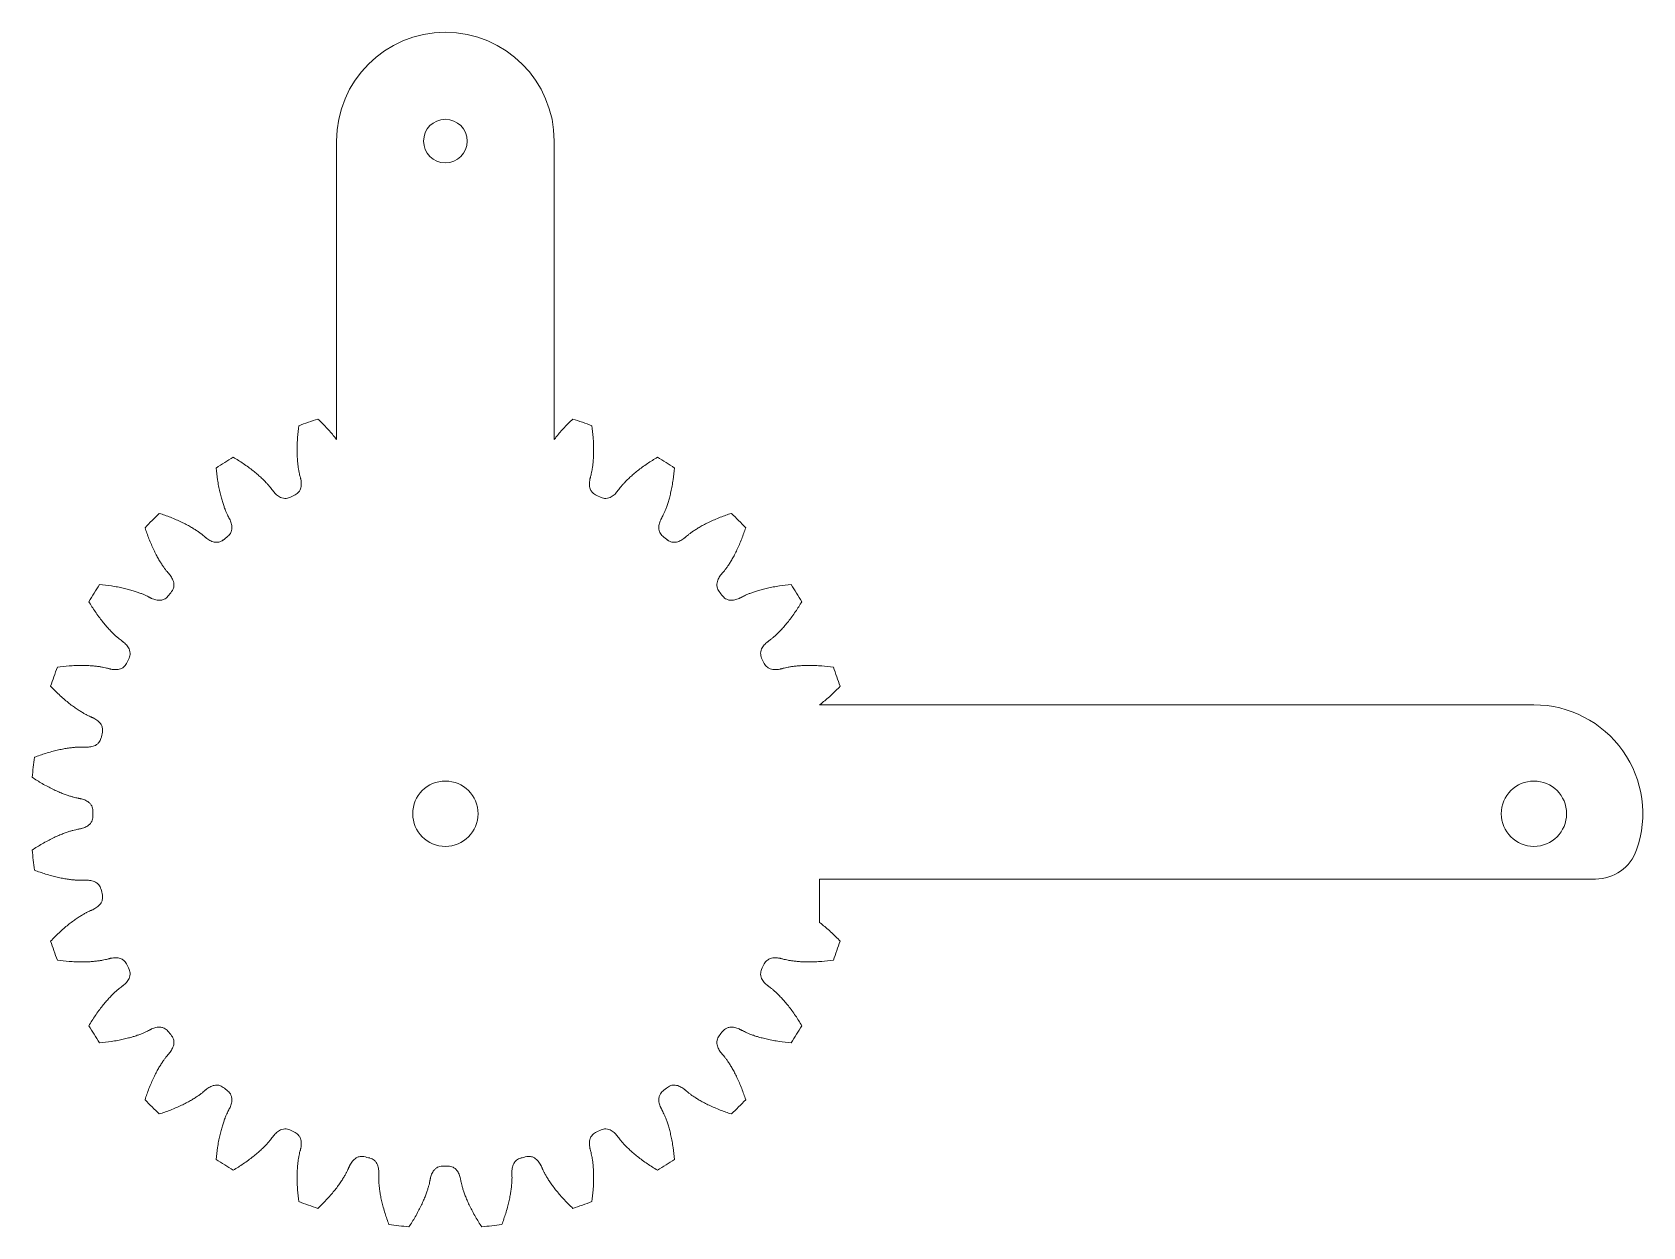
# Model space of a CAD drawing. Header units: millimetres. Extents: x -19 to 55, y -19 to 35.9.
import ezdxf

# ---------------------------------------------------------------- set-up
doc = ezdxf.new("R2010")
doc.units = ezdxf.units.MM

msp = doc.modelspace()

# ---------------------------------------------------------------- linework, layer by layer
at = {"color": 7, "linetype": 'Continuous', "lineweight": 15}
for p, q in [((-5, 30.899), (-5, 17.19)), ((5, 17.19), (5, 30.899)), ((50, 5), (17.19, 5)), ((52.828, -3), (17.19, -3)), ((17.19, -3), (17.19, -5))]:
    msp.add_line(p, q, dxfattribs=at)
for centre, radius in [((0, 30.899), 1), ((0, 0), 1.5), ((50, 0), 1.5)]:
    msp.add_circle(centre, radius, dxfattribs=at)
for centre, radius, start, end in [((0, 30.899), 5, 0, 180), ((0, 0), 19.05, 107.88958, 110.68185), ((0, 0), 19.05, 69.31815, 72.11042), ((0, 0), 19.05, 120.74672, 123.53899), ((0, 0), 19.05, 56.46101, 59.25328), ((0, 0), 16.192, 115.22165, 116.20692), ((0, 0), 16.192, 63.79308, 64.77835), ((0, 0), 19.05, 133.60386, 136.39614), ((0, 0), 19.05, 43.60386, 46.39614), ((0, 0), 16.192, 128.07879, 129.06406), ((0, 0), 16.192, 50.93594, 51.92121), ((0, 0), 19.05, 146.46101, 149.25328), ((0, 0), 19.05, 30.74672, 33.53899), ((0, 0), 16.192, 140.93594, 141.92121), ((0, 0), 16.192, 38.07879, 39.06406), ((0, 0), 19.05, 159.31815, 162.11042), ((0, 0), 16.192, 153.79308, 154.77835), ((0, 0), 16.192, 25.22165, 26.20692), ((0, 0), 19.05, 17.88958, 20.68185), ((50, 0), 5, 340.52878, 90), ((0, 0), 16.192, 166.65022, 167.63549), ((0, 0), 19.05, 172.17529, 174.96757), ((0, 0), 16.192, 179.50737, 180.49263), ((0, 0), 19.05, 185.03243, 187.82471), ((52.828, -1), 2, 270, 340.52878), ((0, 0), 16.192, 192.36451, 193.34978), ((0, 0), 19.05, 197.88958, 200.68185), ((0, 0), 19.05, 339.31815, 342.11042), ((0, 0), 16.192, 205.22165, 206.20692), ((0, 0), 16.192, 333.79308, 334.77835), ((0, 0), 19.05, 210.74672, 213.53899), ((0, 0), 16.192, 218.07879, 219.06406), ((0, 0), 16.192, 320.93594, 321.92121), ((0, 0), 19.05, 326.46101, 329.25328), ((0, 0), 16.192, 230.93594, 231.92121), ((0, 0), 16.192, 308.07879, 309.06406), ((0, 0), 19.05, 223.60386, 226.39614), ((0, 0), 19.05, 313.60386, 316.39614), ((0, 0), 16.192, 243.79308, 244.77835), ((0, 0), 16.192, 295.22165, 296.20692), ((0, 0), 19.05, 236.46101, 239.25328), ((0, 0), 16.192, 256.65022, 257.63549), ((0, 0), 16.192, 269.50737, 270.49263), ((0, 0), 16.192, 282.36451, 283.34978), ((0, 0), 19.05, 300.74672, 303.53899), ((0, 0), 19.05, 249.31815, 252.11042), ((0, 0), 19.05, 287.88958, 290.68185), ((0, 0), 19.05, 262.17529, 264.96757), ((0, 0), 19.05, 275.03243, 277.82471)]:
    msp.add_arc(centre, radius, start, end, dxfattribs=at)
for points, knots in [([(-6.9, 14.649), (-6.833, 14.682), (-6.734, 14.762), (-6.655, 14.908), (-6.624, 15.03), (-6.615, 15.143), (-6.621, 15.251), (-6.634, 15.334), (-6.647, 15.394), (-6.656, 15.431), (-6.667, 15.471), (-6.685, 15.534), (-6.707, 15.625), (-6.732, 15.751), (-6.757, 15.9), (-6.779, 16.073), (-6.796, 16.27), (-6.808, 16.491), (-6.812, 16.735), (-6.806, 17.002), (-6.784, 17.368), (-6.753, 17.644), (-6.728, 17.822)], [0, 0, 0, 0, 0.0659736, 0.1082952, 0.1438476, 0.1759621, 0.2071391, 0.2389417, 0.2498613, 0.2609839, 0.2723312, 0.2870924, 0.3177918, 0.3553133, 0.3996568, 0.4508224, 0.5088101, 0.5736199, 0.6452518, 0.7237057, 0.8089817, 0.9676546, 0.9676546, 0.9676546, 0.9676546]), ([(-5.852, 18.129), (-5.721, 18.005), (-5.525, 17.809), (-5.28, 17.536), (-5.124, 17.35), (-5.034, 17.235), (-5, 17.19)], [0.0323454, 0.0323454, 0.0323454, 0.0323454, 0.1910183, 0.2762943, 0.3547482, 0.4046597, 0.4046597, 0.4046597, 0.4046597]), ([(5, 17.19), (5.034, 17.235), (5.124, 17.35), (5.28, 17.536), (5.525, 17.809), (5.721, 18.005), (5.852, 18.129)], [0.5953402, 0.5953402, 0.5953402, 0.5953402, 0.6452518, 0.7237057, 0.8089817, 0.9676546, 0.9676546, 0.9676546, 0.9676546]), ([(6.728, 17.822), (6.753, 17.644), (6.784, 17.368), (6.806, 17.002), (6.812, 16.735), (6.808, 16.491), (6.796, 16.27), (6.779, 16.073), (6.757, 15.9), (6.732, 15.751), (6.707, 15.625), (6.685, 15.534), (6.667, 15.471), (6.656, 15.431), (6.647, 15.394), (6.634, 15.334), (6.621, 15.251), (6.615, 15.143), (6.624, 15.03), (6.655, 14.908), (6.734, 14.762), (6.833, 14.682), (6.9, 14.649)], [0.0323454, 0.0323454, 0.0323454, 0.0323454, 0.1910183, 0.2762943, 0.3547482, 0.4263801, 0.4911899, 0.5491776, 0.6003432, 0.6446867, 0.6822082, 0.7129076, 0.7276688, 0.7390161, 0.7501387, 0.7610583, 0.7928609, 0.8240379, 0.8561524, 0.8917048, 0.9340264, 1, 1, 1, 1]), ([(-9.739, 16.372), (-9.584, 16.281), (-9.349, 16.133), (-9.05, 15.922), (-8.837, 15.76), (-8.648, 15.604), (-8.483, 15.458), (-8.34, 15.321), (-8.218, 15.196), (-8.117, 15.084), (-8.035, 14.986), (-7.977, 14.911), (-7.939, 14.859), (-7.914, 14.825), (-7.891, 14.795), (-7.852, 14.747), (-7.795, 14.685), (-7.714, 14.613), (-7.621, 14.55), (-7.506, 14.498), (-7.343, 14.469), (-7.218, 14.496), (-7.151, 14.528)], [0.0323454, 0.0323454, 0.0323454, 0.0323454, 0.1910183, 0.2762943, 0.3547482, 0.4263801, 0.4911899, 0.5491776, 0.6003432, 0.6446867, 0.6822082, 0.7129076, 0.7276688, 0.7390161, 0.7501387, 0.7610583, 0.7928609, 0.8240379, 0.8561524, 0.8917048, 0.9340264, 1, 1, 1, 1]), ([(7.151, 14.528), (7.218, 14.496), (7.343, 14.469), (7.506, 14.498), (7.621, 14.55), (7.714, 14.613), (7.795, 14.685), (7.852, 14.747), (7.891, 14.795), (7.914, 14.825), (7.939, 14.859), (7.977, 14.911), (8.035, 14.986), (8.117, 15.084), (8.218, 15.196), (8.34, 15.321), (8.483, 15.458), (8.648, 15.604), (8.837, 15.76), (9.05, 15.922), (9.349, 16.133), (9.584, 16.281), (9.739, 16.372)], [0, 0, 0, 0, 0.0659736, 0.1082952, 0.1438476, 0.1759621, 0.2071391, 0.2389417, 0.2498613, 0.2609839, 0.2723312, 0.2870924, 0.3177918, 0.3553133, 0.3996568, 0.4508224, 0.5088101, 0.5736199, 0.6452518, 0.7237057, 0.8089817, 0.9676546, 0.9676546, 0.9676546, 0.9676546]), ([(-9.987, 12.746), (-9.928, 12.793), (-9.85, 12.894), (-9.806, 13.054), (-9.802, 13.179), (-9.819, 13.291), (-9.849, 13.395), (-9.88, 13.473), (-9.906, 13.529), (-9.923, 13.563), (-9.943, 13.6), (-9.974, 13.657), (-10.015, 13.741), (-10.068, 13.858), (-10.125, 13.998), (-10.185, 14.161), (-10.246, 14.35), (-10.307, 14.562), (-10.365, 14.799), (-10.418, 15.062), (-10.479, 15.423), (-10.51, 15.699), (-10.525, 15.878)], [0, 0, 0, 0, 0.0659736, 0.1082952, 0.1438476, 0.1759621, 0.2071391, 0.2389417, 0.2498613, 0.2609839, 0.2723312, 0.2870924, 0.3177918, 0.3553133, 0.3996568, 0.4508224, 0.5088101, 0.5736199, 0.6452518, 0.7237057, 0.8089817, 0.9676546, 0.9676546, 0.9676546, 0.9676546]), ([(10.525, 15.878), (10.51, 15.699), (10.479, 15.423), (10.418, 15.062), (10.365, 14.799), (10.307, 14.562), (10.246, 14.35), (10.185, 14.161), (10.125, 13.998), (10.068, 13.858), (10.015, 13.741), (9.974, 13.657), (9.943, 13.6), (9.923, 13.563), (9.906, 13.529), (9.88, 13.473), (9.849, 13.395), (9.819, 13.291), (9.802, 13.179), (9.806, 13.054), (9.85, 12.894), (9.928, 12.793), (9.987, 12.746)], [0.0323454, 0.0323454, 0.0323454, 0.0323454, 0.1910183, 0.2762943, 0.3547482, 0.4263801, 0.4911899, 0.5491776, 0.6003432, 0.6446867, 0.6822082, 0.7129076, 0.7276688, 0.7390161, 0.7501387, 0.7610583, 0.7928609, 0.8240379, 0.8561524, 0.8917048, 0.9340264, 1, 1, 1, 1]), ([(-13.138, 13.795), (-12.966, 13.74), (-12.705, 13.648), (-12.366, 13.509), (-12.122, 13.398), (-11.904, 13.289), (-11.71, 13.183), (-11.54, 13.081), (-11.394, 12.986), (-11.27, 12.899), (-11.168, 12.822), (-11.095, 12.762), (-11.046, 12.72), (-11.014, 12.692), (-10.985, 12.668), (-10.937, 12.63), (-10.868, 12.583), (-10.773, 12.53), (-10.668, 12.489), (-10.544, 12.465), (-10.379, 12.472), (-10.263, 12.526), (-10.204, 12.573)], [0.0323454, 0.0323454, 0.0323454, 0.0323454, 0.1910183, 0.2762943, 0.3547482, 0.4263801, 0.4911899, 0.5491776, 0.6003432, 0.6446867, 0.6822082, 0.7129076, 0.7276688, 0.7390161, 0.7501387, 0.7610583, 0.7928609, 0.8240379, 0.8561524, 0.8917048, 0.9340264, 1, 1, 1, 1]), ([(10.204, 12.573), (10.263, 12.526), (10.379, 12.472), (10.544, 12.465), (10.668, 12.489), (10.773, 12.53), (10.868, 12.583), (10.937, 12.63), (10.985, 12.668), (11.014, 12.692), (11.046, 12.72), (11.095, 12.762), (11.168, 12.822), (11.27, 12.899), (11.394, 12.986), (11.54, 13.081), (11.71, 13.183), (11.904, 13.289), (12.122, 13.398), (12.366, 13.509), (12.705, 13.648), (12.966, 13.74), (13.138, 13.795)], [0, 0, 0, 0, 0.0659736, 0.1082952, 0.1438476, 0.1759621, 0.2071391, 0.2389417, 0.2498613, 0.2609839, 0.2723312, 0.2870924, 0.3177918, 0.3553133, 0.3996568, 0.4508224, 0.5088101, 0.5736199, 0.6452518, 0.7237057, 0.8089817, 0.9676546, 0.9676546, 0.9676546, 0.9676546]), ([(-12.573, 10.204), (-12.526, 10.263), (-12.472, 10.379), (-12.465, 10.544), (-12.489, 10.668), (-12.53, 10.773), (-12.583, 10.868), (-12.63, 10.937), (-12.668, 10.985), (-12.692, 11.014), (-12.72, 11.046), (-12.762, 11.095), (-12.822, 11.168), (-12.899, 11.27), (-12.986, 11.394), (-13.081, 11.54), (-13.183, 11.71), (-13.289, 11.904), (-13.398, 12.122), (-13.509, 12.366), (-13.648, 12.705), (-13.74, 12.966), (-13.795, 13.138)], [0, 0, 0, 0, 0.0659736, 0.1082952, 0.1438476, 0.1759621, 0.2071391, 0.2389417, 0.2498613, 0.2609839, 0.2723312, 0.2870924, 0.3177918, 0.3553133, 0.3996568, 0.4508224, 0.5088101, 0.5736199, 0.6452518, 0.7237057, 0.8089817, 0.9676546, 0.9676546, 0.9676546, 0.9676546]), ([(13.795, 13.138), (13.74, 12.966), (13.648, 12.705), (13.509, 12.366), (13.398, 12.122), (13.289, 11.904), (13.183, 11.71), (13.081, 11.54), (12.986, 11.394), (12.899, 11.27), (12.822, 11.168), (12.762, 11.095), (12.72, 11.046), (12.692, 11.014), (12.668, 10.985), (12.63, 10.937), (12.583, 10.868), (12.53, 10.773), (12.489, 10.668), (12.465, 10.544), (12.472, 10.379), (12.526, 10.263), (12.573, 10.204)], [0.0323454, 0.0323454, 0.0323454, 0.0323454, 0.1910183, 0.2762943, 0.3547482, 0.4263801, 0.4911899, 0.5491776, 0.6003432, 0.6446867, 0.6822082, 0.7129076, 0.7276688, 0.7390161, 0.7501387, 0.7610583, 0.7928609, 0.8240379, 0.8561524, 0.8917048, 0.9340264, 1, 1, 1, 1]), ([(-15.878, 10.525), (-15.699, 10.51), (-15.423, 10.479), (-15.062, 10.418), (-14.799, 10.365), (-14.562, 10.307), (-14.35, 10.246), (-14.161, 10.185), (-13.998, 10.125), (-13.858, 10.068), (-13.741, 10.015), (-13.657, 9.974), (-13.6, 9.943), (-13.563, 9.923), (-13.529, 9.906), (-13.473, 9.88), (-13.395, 9.849), (-13.291, 9.819), (-13.179, 9.802), (-13.054, 9.806), (-12.894, 9.85), (-12.793, 9.928), (-12.746, 9.987)], [0.0323454, 0.0323454, 0.0323454, 0.0323454, 0.1910183, 0.2762943, 0.3547482, 0.4263801, 0.4911899, 0.5491776, 0.6003432, 0.6446867, 0.6822082, 0.7129076, 0.7276688, 0.7390161, 0.7501387, 0.7610583, 0.7928609, 0.8240379, 0.8561524, 0.8917048, 0.9340264, 1, 1, 1, 1]), ([(12.746, 9.987), (12.793, 9.928), (12.894, 9.85), (13.054, 9.806), (13.179, 9.802), (13.291, 9.819), (13.395, 9.849), (13.473, 9.88), (13.529, 9.906), (13.563, 9.923), (13.6, 9.943), (13.657, 9.974), (13.741, 10.015), (13.858, 10.068), (13.998, 10.125), (14.161, 10.185), (14.35, 10.246), (14.562, 10.307), (14.799, 10.365), (15.062, 10.418), (15.423, 10.479), (15.699, 10.51), (15.878, 10.525)], [0, 0, 0, 0, 0.0659736, 0.1082952, 0.1438476, 0.1759621, 0.2071391, 0.2389417, 0.2498613, 0.2609839, 0.2723312, 0.2870924, 0.3177918, 0.3553133, 0.3996568, 0.4508224, 0.5088101, 0.5736199, 0.6452518, 0.7237057, 0.8089817, 0.9676546, 0.9676546, 0.9676546, 0.9676546]), ([(-14.528, 7.151), (-14.496, 7.218), (-14.469, 7.343), (-14.498, 7.506), (-14.55, 7.621), (-14.613, 7.714), (-14.685, 7.795), (-14.747, 7.852), (-14.795, 7.891), (-14.825, 7.914), (-14.859, 7.939), (-14.911, 7.977), (-14.986, 8.035), (-15.084, 8.117), (-15.196, 8.218), (-15.321, 8.34), (-15.458, 8.483), (-15.604, 8.648), (-15.76, 8.837), (-15.922, 9.05), (-16.133, 9.349), (-16.281, 9.584), (-16.372, 9.739)], [0, 0, 0, 0, 0.0659736, 0.1082952, 0.1438476, 0.1759621, 0.2071391, 0.2389417, 0.2498613, 0.2609839, 0.2723312, 0.2870924, 0.3177918, 0.3553133, 0.3996568, 0.4508224, 0.5088101, 0.5736199, 0.6452518, 0.7237057, 0.8089817, 0.9676546, 0.9676546, 0.9676546, 0.9676546]), ([(16.372, 9.739), (16.281, 9.584), (16.133, 9.349), (15.922, 9.05), (15.76, 8.837), (15.604, 8.648), (15.458, 8.483), (15.321, 8.34), (15.196, 8.218), (15.084, 8.117), (14.986, 8.035), (14.911, 7.977), (14.859, 7.939), (14.825, 7.914), (14.795, 7.891), (14.747, 7.852), (14.685, 7.795), (14.613, 7.714), (14.55, 7.621), (14.498, 7.506), (14.469, 7.343), (14.496, 7.218), (14.528, 7.151)], [0.0323454, 0.0323454, 0.0323454, 0.0323454, 0.1910183, 0.2762943, 0.3547482, 0.4263801, 0.4911899, 0.5491776, 0.6003432, 0.6446867, 0.6822082, 0.7129076, 0.7276688, 0.7390161, 0.7501387, 0.7610583, 0.7928609, 0.8240379, 0.8561524, 0.8917048, 0.9340264, 1, 1, 1, 1]), ([(-17.822, 6.728), (-17.644, 6.753), (-17.368, 6.784), (-17.002, 6.806), (-16.735, 6.812), (-16.491, 6.808), (-16.27, 6.796), (-16.073, 6.779), (-15.9, 6.757), (-15.751, 6.732), (-15.625, 6.707), (-15.534, 6.685), (-15.471, 6.667), (-15.431, 6.656), (-15.394, 6.647), (-15.334, 6.634), (-15.251, 6.621), (-15.143, 6.615), (-15.03, 6.624), (-14.908, 6.655), (-14.762, 6.734), (-14.682, 6.833), (-14.649, 6.9)], [0.0323454, 0.0323454, 0.0323454, 0.0323454, 0.1910183, 0.2762943, 0.3547482, 0.4263801, 0.4911899, 0.5491776, 0.6003432, 0.6446867, 0.6822082, 0.7129076, 0.7276688, 0.7390161, 0.7501387, 0.7610583, 0.7928609, 0.8240379, 0.8561524, 0.8917048, 0.9340264, 1, 1, 1, 1]), ([(14.649, 6.9), (14.682, 6.833), (14.762, 6.734), (14.908, 6.655), (15.03, 6.624), (15.143, 6.615), (15.251, 6.621), (15.334, 6.634), (15.394, 6.647), (15.431, 6.656), (15.471, 6.667), (15.534, 6.685), (15.625, 6.707), (15.751, 6.732), (15.9, 6.757), (16.073, 6.779), (16.27, 6.796), (16.491, 6.808), (16.735, 6.812), (17.002, 6.806), (17.368, 6.784), (17.644, 6.753), (17.822, 6.728)], [0, 0, 0, 0, 0.0659736, 0.1082952, 0.1438476, 0.1759621, 0.2071391, 0.2389417, 0.2498613, 0.2609839, 0.2723312, 0.2870924, 0.3177918, 0.3553133, 0.3996568, 0.4508224, 0.5088101, 0.5736199, 0.6452518, 0.7237057, 0.8089817, 0.9676546, 0.9676546, 0.9676546, 0.9676546]), ([(-15.755, 3.739), (-15.739, 3.812), (-15.74, 3.94), (-15.805, 4.092), (-15.881, 4.192), (-15.964, 4.269), (-16.052, 4.332), (-16.125, 4.374), (-16.18, 4.401), (-16.214, 4.417), (-16.253, 4.434), (-16.312, 4.459), (-16.398, 4.499), (-16.512, 4.557), (-16.644, 4.631), (-16.793, 4.721), (-16.958, 4.83), (-17.138, 4.959), (-17.331, 5.108), (-17.536, 5.28), (-17.809, 5.525), (-18.005, 5.721), (-18.129, 5.852)], [0, 0, 0, 0, 0.0659736, 0.1082952, 0.1438476, 0.1759621, 0.2071391, 0.2389417, 0.2498613, 0.2609839, 0.2723312, 0.2870924, 0.3177918, 0.3553133, 0.3996568, 0.4508224, 0.5088101, 0.5736199, 0.6452518, 0.7237057, 0.8089817, 0.9676546, 0.9676546, 0.9676546, 0.9676546]), ([(18.129, 5.852), (18.005, 5.721), (17.809, 5.525), (17.536, 5.28), (17.35, 5.124), (17.235, 5.034), (17.19, 5)], [0.0323454, 0.0323454, 0.0323454, 0.0323454, 0.1910183, 0.2762943, 0.3547482, 0.4046597, 0.4046597, 0.4046597, 0.4046597]), ([(-18.873, 2.594), (-18.704, 2.658), (-18.442, 2.749), (-18.09, 2.852), (-17.831, 2.917), (-17.592, 2.968), (-17.374, 3.006), (-17.178, 3.032), (-17.005, 3.049), (-16.854, 3.059), (-16.726, 3.062), (-16.632, 3.06), (-16.567, 3.057), (-16.525, 3.056), (-16.487, 3.055), (-16.426, 3.056), (-16.342, 3.062), (-16.235, 3.08), (-16.127, 3.113), (-16.015, 3.171), (-15.891, 3.28), (-15.834, 3.394), (-15.817, 3.467)], [0.0323454, 0.0323454, 0.0323454, 0.0323454, 0.1910183, 0.2762943, 0.3547482, 0.4263801, 0.4911899, 0.5491776, 0.6003432, 0.6446867, 0.6822082, 0.7129076, 0.7276688, 0.7390161, 0.7501387, 0.7610583, 0.7928609, 0.8240379, 0.8561524, 0.8917048, 0.9340264, 1, 1, 1, 1]), ([(-16.192, 0.139), (-16.192, 0.214), (-16.222, 0.338), (-16.32, 0.472), (-16.416, 0.553), (-16.513, 0.61), (-16.613, 0.652), (-16.694, 0.676), (-16.753, 0.69), (-16.79, 0.698), (-16.832, 0.706), (-16.896, 0.717), (-16.988, 0.737), (-17.112, 0.768), (-17.257, 0.811), (-17.422, 0.866), (-17.608, 0.936), (-17.811, 1.021), (-18.033, 1.124), (-18.271, 1.245), (-18.592, 1.424), (-18.827, 1.571), (-18.977, 1.671)], [0, 0, 0, 0, 0.0659736, 0.1082952, 0.1438476, 0.1759621, 0.2071391, 0.2389417, 0.2498613, 0.2609839, 0.2723312, 0.2870924, 0.3177918, 0.3553133, 0.3996568, 0.4508224, 0.5088101, 0.5736199, 0.6452518, 0.7237057, 0.8089817, 0.9676546, 0.9676546, 0.9676546, 0.9676546]), ([(-18.977, -1.671), (-18.827, -1.571), (-18.592, -1.424), (-18.271, -1.245), (-18.033, -1.124), (-17.811, -1.021), (-17.608, -0.936), (-17.422, -0.866), (-17.257, -0.811), (-17.112, -0.768), (-16.988, -0.737), (-16.896, -0.717), (-16.832, -0.706), (-16.79, -0.698), (-16.753, -0.69), (-16.694, -0.676), (-16.613, -0.652), (-16.513, -0.61), (-16.416, -0.553), (-16.32, -0.472), (-16.222, -0.338), (-16.192, -0.214), (-16.192, -0.139)], [0.0323454, 0.0323454, 0.0323454, 0.0323454, 0.1910183, 0.2762943, 0.3547482, 0.4263801, 0.4911899, 0.5491776, 0.6003432, 0.6446867, 0.6822082, 0.7129076, 0.7276688, 0.7390161, 0.7501387, 0.7610583, 0.7928609, 0.8240379, 0.8561524, 0.8917048, 0.9340264, 1, 1, 1, 1]), ([(-15.817, -3.467), (-15.834, -3.394), (-15.891, -3.28), (-16.015, -3.171), (-16.127, -3.113), (-16.235, -3.08), (-16.342, -3.062), (-16.426, -3.056), (-16.487, -3.055), (-16.525, -3.056), (-16.567, -3.057), (-16.632, -3.06), (-16.726, -3.062), (-16.854, -3.059), (-17.005, -3.049), (-17.178, -3.032), (-17.374, -3.006), (-17.592, -2.968), (-17.831, -2.917), (-18.09, -2.852), (-18.442, -2.749), (-18.704, -2.658), (-18.873, -2.594)], [0, 0, 0, 0, 0.0659736, 0.1082952, 0.1438476, 0.1759621, 0.2071391, 0.2389417, 0.2498613, 0.2609839, 0.2723312, 0.2870924, 0.3177918, 0.3553133, 0.3996568, 0.4508224, 0.5088101, 0.5736199, 0.6452518, 0.7237057, 0.8089817, 0.9676546, 0.9676546, 0.9676546, 0.9676546]), ([(-18.129, -5.852), (-18.005, -5.721), (-17.809, -5.525), (-17.536, -5.28), (-17.331, -5.108), (-17.138, -4.959), (-16.958, -4.83), (-16.793, -4.721), (-16.644, -4.631), (-16.512, -4.557), (-16.398, -4.499), (-16.312, -4.459), (-16.253, -4.434), (-16.214, -4.417), (-16.18, -4.401), (-16.125, -4.374), (-16.052, -4.332), (-15.964, -4.269), (-15.881, -4.192), (-15.805, -4.092), (-15.74, -3.94), (-15.739, -3.812), (-15.755, -3.739)], [0.0323454, 0.0323454, 0.0323454, 0.0323454, 0.1910183, 0.2762943, 0.3547482, 0.4263801, 0.4911899, 0.5491776, 0.6003432, 0.6446867, 0.6822082, 0.7129076, 0.7276688, 0.7390161, 0.7501387, 0.7610583, 0.7928609, 0.8240379, 0.8561524, 0.8917048, 0.9340264, 1, 1, 1, 1]), ([(17.19, -5), (17.235, -5.034), (17.35, -5.124), (17.536, -5.28), (17.809, -5.525), (18.005, -5.721), (18.129, -5.852)], [0.5953403, 0.5953403, 0.5953403, 0.5953403, 0.6452518, 0.7237057, 0.8089817, 0.9676546, 0.9676546, 0.9676546, 0.9676546]), ([(-14.649, -6.9), (-14.682, -6.833), (-14.762, -6.734), (-14.908, -6.655), (-15.03, -6.624), (-15.143, -6.615), (-15.251, -6.621), (-15.334, -6.634), (-15.394, -6.647), (-15.431, -6.656), (-15.471, -6.667), (-15.534, -6.685), (-15.625, -6.707), (-15.751, -6.732), (-15.9, -6.757), (-16.073, -6.779), (-16.27, -6.796), (-16.491, -6.808), (-16.735, -6.812), (-17.002, -6.806), (-17.368, -6.784), (-17.644, -6.753), (-17.822, -6.728)], [0, 0, 0, 0, 0.0659736, 0.1082952, 0.1438476, 0.1759621, 0.2071391, 0.2389417, 0.2498613, 0.2609839, 0.2723312, 0.2870924, 0.3177918, 0.3553133, 0.3996568, 0.4508224, 0.5088101, 0.5736199, 0.6452518, 0.7237057, 0.8089817, 0.9676546, 0.9676546, 0.9676546, 0.9676546]), ([(17.822, -6.728), (17.644, -6.753), (17.368, -6.784), (17.002, -6.806), (16.735, -6.812), (16.491, -6.808), (16.27, -6.796), (16.073, -6.779), (15.9, -6.757), (15.751, -6.732), (15.625, -6.707), (15.534, -6.685), (15.471, -6.667), (15.431, -6.656), (15.394, -6.647), (15.334, -6.634), (15.251, -6.621), (15.143, -6.615), (15.03, -6.624), (14.908, -6.655), (14.762, -6.734), (14.682, -6.833), (14.649, -6.9)], [0.0323454, 0.0323454, 0.0323454, 0.0323454, 0.1910183, 0.2762943, 0.3547482, 0.4263801, 0.4911899, 0.5491776, 0.6003432, 0.6446867, 0.6822082, 0.7129076, 0.7276688, 0.7390161, 0.7501387, 0.7610583, 0.7928609, 0.8240379, 0.8561524, 0.8917048, 0.9340264, 1, 1, 1, 1]), ([(-16.372, -9.739), (-16.281, -9.584), (-16.133, -9.349), (-15.922, -9.05), (-15.76, -8.837), (-15.604, -8.648), (-15.458, -8.483), (-15.321, -8.34), (-15.196, -8.218), (-15.084, -8.117), (-14.986, -8.035), (-14.911, -7.977), (-14.859, -7.939), (-14.825, -7.914), (-14.795, -7.891), (-14.747, -7.852), (-14.685, -7.795), (-14.613, -7.714), (-14.55, -7.621), (-14.498, -7.506), (-14.469, -7.343), (-14.496, -7.218), (-14.528, -7.151)], [0.0323454, 0.0323454, 0.0323454, 0.0323454, 0.1910183, 0.2762943, 0.3547482, 0.4263801, 0.4911899, 0.5491776, 0.6003432, 0.6446867, 0.6822082, 0.7129076, 0.7276688, 0.7390161, 0.7501387, 0.7610583, 0.7928609, 0.8240379, 0.8561524, 0.8917048, 0.9340264, 1, 1, 1, 1]), ([(14.528, -7.151), (14.496, -7.218), (14.469, -7.343), (14.498, -7.506), (14.55, -7.621), (14.613, -7.714), (14.685, -7.795), (14.747, -7.852), (14.795, -7.891), (14.825, -7.914), (14.859, -7.939), (14.911, -7.977), (14.986, -8.035), (15.084, -8.117), (15.196, -8.218), (15.321, -8.34), (15.458, -8.483), (15.604, -8.648), (15.76, -8.837), (15.922, -9.05), (16.133, -9.349), (16.281, -9.584), (16.372, -9.739)], [0, 0, 0, 0, 0.0659736, 0.1082952, 0.1438476, 0.1759621, 0.2071391, 0.2389417, 0.2498613, 0.2609839, 0.2723312, 0.2870924, 0.3177918, 0.3553133, 0.3996568, 0.4508224, 0.5088101, 0.5736199, 0.6452518, 0.7237057, 0.8089817, 0.9676546, 0.9676546, 0.9676546, 0.9676546]), ([(-12.746, -9.987), (-12.793, -9.928), (-12.894, -9.85), (-13.054, -9.806), (-13.179, -9.802), (-13.291, -9.819), (-13.395, -9.849), (-13.473, -9.88), (-13.529, -9.906), (-13.563, -9.923), (-13.6, -9.943), (-13.657, -9.974), (-13.741, -10.015), (-13.858, -10.068), (-13.998, -10.125), (-14.161, -10.185), (-14.35, -10.246), (-14.562, -10.307), (-14.799, -10.365), (-15.062, -10.418), (-15.423, -10.479), (-15.699, -10.51), (-15.878, -10.525)], [0, 0, 0, 0, 0.0659736, 0.1082952, 0.1438476, 0.1759621, 0.2071391, 0.2389417, 0.2498613, 0.2609839, 0.2723312, 0.2870924, 0.3177918, 0.3553133, 0.3996568, 0.4508224, 0.5088101, 0.5736199, 0.6452518, 0.7237057, 0.8089817, 0.9676546, 0.9676546, 0.9676546, 0.9676546]), ([(-13.795, -13.138), (-13.74, -12.966), (-13.648, -12.705), (-13.509, -12.366), (-13.398, -12.122), (-13.289, -11.904), (-13.183, -11.71), (-13.081, -11.54), (-12.986, -11.394), (-12.899, -11.27), (-12.822, -11.168), (-12.762, -11.095), (-12.72, -11.046), (-12.692, -11.014), (-12.668, -10.985), (-12.63, -10.937), (-12.583, -10.868), (-12.53, -10.773), (-12.489, -10.668), (-12.465, -10.544), (-12.472, -10.379), (-12.526, -10.263), (-12.573, -10.204)], [0.0323454, 0.0323454, 0.0323454, 0.0323454, 0.1910183, 0.2762943, 0.3547482, 0.4263801, 0.4911899, 0.5491776, 0.6003432, 0.6446867, 0.6822082, 0.7129076, 0.7276688, 0.7390161, 0.7501387, 0.7610583, 0.7928609, 0.8240379, 0.8561524, 0.8917048, 0.9340264, 1, 1, 1, 1]), ([(12.573, -10.204), (12.526, -10.263), (12.472, -10.379), (12.465, -10.544), (12.489, -10.668), (12.53, -10.773), (12.583, -10.868), (12.63, -10.937), (12.668, -10.985), (12.692, -11.014), (12.72, -11.046), (12.762, -11.095), (12.822, -11.168), (12.899, -11.27), (12.986, -11.394), (13.081, -11.54), (13.183, -11.71), (13.289, -11.904), (13.398, -12.122), (13.509, -12.366), (13.648, -12.705), (13.74, -12.966), (13.795, -13.138)], [0, 0, 0, 0, 0.0659736, 0.1082952, 0.1438476, 0.1759621, 0.2071391, 0.2389417, 0.2498613, 0.2609839, 0.2723312, 0.2870924, 0.3177918, 0.3553133, 0.3996568, 0.4508224, 0.5088101, 0.5736199, 0.6452518, 0.7237057, 0.8089817, 0.9676546, 0.9676546, 0.9676546, 0.9676546]), ([(15.878, -10.525), (15.699, -10.51), (15.423, -10.479), (15.062, -10.418), (14.799, -10.365), (14.562, -10.307), (14.35, -10.246), (14.161, -10.185), (13.998, -10.125), (13.858, -10.068), (13.741, -10.015), (13.657, -9.974), (13.6, -9.943), (13.563, -9.923), (13.529, -9.906), (13.473, -9.88), (13.395, -9.849), (13.291, -9.819), (13.179, -9.802), (13.054, -9.806), (12.894, -9.85), (12.793, -9.928), (12.746, -9.987)], [0.0323454, 0.0323454, 0.0323454, 0.0323454, 0.1910183, 0.2762943, 0.3547482, 0.4263801, 0.4911899, 0.5491776, 0.6003432, 0.6446867, 0.6822082, 0.7129076, 0.7276688, 0.7390161, 0.7501387, 0.7610583, 0.7928609, 0.8240379, 0.8561524, 0.8917048, 0.9340264, 1, 1, 1, 1]), ([(-10.204, -12.573), (-10.263, -12.526), (-10.379, -12.472), (-10.544, -12.465), (-10.668, -12.489), (-10.773, -12.53), (-10.868, -12.583), (-10.937, -12.63), (-10.985, -12.668), (-11.014, -12.692), (-11.046, -12.72), (-11.095, -12.762), (-11.168, -12.822), (-11.27, -12.899), (-11.394, -12.986), (-11.54, -13.081), (-11.71, -13.183), (-11.904, -13.289), (-12.122, -13.398), (-12.366, -13.509), (-12.705, -13.648), (-12.966, -13.74), (-13.138, -13.795)], [0, 0, 0, 0, 0.0659736, 0.1082952, 0.1438476, 0.1759621, 0.2071391, 0.2389417, 0.2498613, 0.2609839, 0.2723312, 0.2870924, 0.3177918, 0.3553133, 0.3996568, 0.4508224, 0.5088101, 0.5736199, 0.6452518, 0.7237057, 0.8089817, 0.9676546, 0.9676546, 0.9676546, 0.9676546]), ([(13.138, -13.795), (12.966, -13.74), (12.705, -13.648), (12.366, -13.509), (12.122, -13.398), (11.904, -13.289), (11.71, -13.183), (11.54, -13.081), (11.394, -12.986), (11.27, -12.899), (11.168, -12.822), (11.095, -12.762), (11.046, -12.72), (11.014, -12.692), (10.985, -12.668), (10.937, -12.63), (10.868, -12.583), (10.773, -12.53), (10.668, -12.489), (10.544, -12.465), (10.379, -12.472), (10.263, -12.526), (10.204, -12.573)], [0.0323454, 0.0323454, 0.0323454, 0.0323454, 0.1910183, 0.2762943, 0.3547482, 0.4263801, 0.4911899, 0.5491776, 0.6003432, 0.6446867, 0.6822082, 0.7129076, 0.7276688, 0.7390161, 0.7501387, 0.7610583, 0.7928609, 0.8240379, 0.8561524, 0.8917048, 0.9340264, 1, 1, 1, 1]), ([(-10.525, -15.878), (-10.51, -15.699), (-10.479, -15.423), (-10.418, -15.062), (-10.365, -14.799), (-10.307, -14.562), (-10.246, -14.35), (-10.185, -14.161), (-10.125, -13.998), (-10.068, -13.858), (-10.015, -13.741), (-9.974, -13.657), (-9.943, -13.6), (-9.923, -13.563), (-9.906, -13.529), (-9.88, -13.473), (-9.849, -13.395), (-9.819, -13.291), (-9.802, -13.179), (-9.806, -13.054), (-9.85, -12.894), (-9.928, -12.793), (-9.987, -12.746)], [0.0323454, 0.0323454, 0.0323454, 0.0323454, 0.1910183, 0.2762943, 0.3547482, 0.4263801, 0.4911899, 0.5491776, 0.6003432, 0.6446867, 0.6822082, 0.7129076, 0.7276688, 0.7390161, 0.7501387, 0.7610583, 0.7928609, 0.8240379, 0.8561524, 0.8917048, 0.9340264, 1, 1, 1, 1]), ([(9.987, -12.746), (9.928, -12.793), (9.85, -12.894), (9.806, -13.054), (9.802, -13.179), (9.819, -13.291), (9.849, -13.395), (9.88, -13.473), (9.906, -13.529), (9.923, -13.563), (9.943, -13.6), (9.974, -13.657), (10.015, -13.741), (10.068, -13.858), (10.125, -13.998), (10.185, -14.161), (10.246, -14.35), (10.307, -14.562), (10.365, -14.799), (10.418, -15.062), (10.479, -15.423), (10.51, -15.699), (10.525, -15.878)], [0, 0, 0, 0, 0.0659736, 0.1082952, 0.1438476, 0.1759621, 0.2071391, 0.2389417, 0.2498613, 0.2609839, 0.2723312, 0.2870924, 0.3177918, 0.3553133, 0.3996568, 0.4508224, 0.5088101, 0.5736199, 0.6452518, 0.7237057, 0.8089817, 0.9676546, 0.9676546, 0.9676546, 0.9676546]), ([(-7.151, -14.528), (-7.218, -14.496), (-7.343, -14.469), (-7.506, -14.498), (-7.621, -14.55), (-7.714, -14.613), (-7.795, -14.685), (-7.852, -14.747), (-7.891, -14.795), (-7.914, -14.825), (-7.939, -14.859), (-7.977, -14.911), (-8.035, -14.986), (-8.117, -15.084), (-8.218, -15.196), (-8.34, -15.321), (-8.483, -15.458), (-8.648, -15.604), (-8.837, -15.76), (-9.05, -15.922), (-9.349, -16.133), (-9.584, -16.281), (-9.739, -16.372)], [0, 0, 0, 0, 0.0659736, 0.1082952, 0.1438476, 0.1759621, 0.2071391, 0.2389417, 0.2498613, 0.2609839, 0.2723312, 0.2870924, 0.3177918, 0.3553133, 0.3996568, 0.4508224, 0.5088101, 0.5736199, 0.6452518, 0.7237057, 0.8089817, 0.9676546, 0.9676546, 0.9676546, 0.9676546]), ([(-6.728, -17.822), (-6.753, -17.644), (-6.784, -17.368), (-6.806, -17.002), (-6.812, -16.735), (-6.808, -16.491), (-6.796, -16.27), (-6.779, -16.073), (-6.757, -15.9), (-6.732, -15.751), (-6.707, -15.625), (-6.685, -15.534), (-6.667, -15.471), (-6.656, -15.431), (-6.647, -15.394), (-6.634, -15.334), (-6.621, -15.251), (-6.615, -15.143), (-6.624, -15.03), (-6.655, -14.908), (-6.734, -14.762), (-6.833, -14.682), (-6.9, -14.649)], [0.0323454, 0.0323454, 0.0323454, 0.0323454, 0.1910183, 0.2762943, 0.3547482, 0.4263801, 0.4911899, 0.5491776, 0.6003432, 0.6446867, 0.6822082, 0.7129076, 0.7276688, 0.7390161, 0.7501387, 0.7610583, 0.7928609, 0.8240379, 0.8561524, 0.8917048, 0.9340264, 1, 1, 1, 1]), ([(6.9, -14.649), (6.833, -14.682), (6.734, -14.762), (6.655, -14.908), (6.624, -15.03), (6.615, -15.143), (6.621, -15.251), (6.634, -15.334), (6.647, -15.394), (6.656, -15.431), (6.667, -15.471), (6.685, -15.534), (6.707, -15.625), (6.732, -15.751), (6.757, -15.9), (6.779, -16.073), (6.796, -16.27), (6.808, -16.491), (6.812, -16.735), (6.806, -17.002), (6.784, -17.368), (6.753, -17.644), (6.728, -17.822)], [0, 0, 0, 0, 0.0659736, 0.1082952, 0.1438476, 0.1759621, 0.2071391, 0.2389417, 0.2498613, 0.2609839, 0.2723312, 0.2870924, 0.3177918, 0.3553133, 0.3996568, 0.4508224, 0.5088101, 0.5736199, 0.6452518, 0.7237057, 0.8089817, 0.9676546, 0.9676546, 0.9676546, 0.9676546]), ([(9.739, -16.372), (9.584, -16.281), (9.349, -16.133), (9.05, -15.922), (8.837, -15.76), (8.648, -15.604), (8.483, -15.458), (8.34, -15.321), (8.218, -15.196), (8.117, -15.084), (8.035, -14.986), (7.977, -14.911), (7.939, -14.859), (7.914, -14.825), (7.891, -14.795), (7.852, -14.747), (7.795, -14.685), (7.714, -14.613), (7.621, -14.55), (7.506, -14.498), (7.343, -14.469), (7.218, -14.496), (7.151, -14.528)], [0.0323454, 0.0323454, 0.0323454, 0.0323454, 0.1910183, 0.2762943, 0.3547482, 0.4263801, 0.4911899, 0.5491776, 0.6003432, 0.6446867, 0.6822082, 0.7129076, 0.7276688, 0.7390161, 0.7501387, 0.7610583, 0.7928609, 0.8240379, 0.8561524, 0.8917048, 0.9340264, 1, 1, 1, 1]), ([(-3.739, -15.755), (-3.812, -15.739), (-3.94, -15.74), (-4.092, -15.805), (-4.192, -15.881), (-4.269, -15.964), (-4.332, -16.052), (-4.374, -16.125), (-4.401, -16.18), (-4.417, -16.214), (-4.434, -16.253), (-4.459, -16.312), (-4.499, -16.398), (-4.557, -16.512), (-4.631, -16.644), (-4.721, -16.793), (-4.83, -16.958), (-4.959, -17.138), (-5.108, -17.331), (-5.28, -17.536), (-5.525, -17.809), (-5.721, -18.005), (-5.852, -18.129)], [0, 0, 0, 0, 0.0659736, 0.1082952, 0.1438476, 0.1759621, 0.2071391, 0.2389417, 0.2498613, 0.2609839, 0.2723312, 0.2870924, 0.3177918, 0.3553133, 0.3996568, 0.4508224, 0.5088101, 0.5736199, 0.6452518, 0.7237057, 0.8089817, 0.9676546, 0.9676546, 0.9676546, 0.9676546]), ([(-2.594, -18.873), (-2.658, -18.704), (-2.749, -18.442), (-2.852, -18.09), (-2.917, -17.831), (-2.968, -17.592), (-3.006, -17.374), (-3.032, -17.178), (-3.049, -17.005), (-3.059, -16.854), (-3.062, -16.726), (-3.06, -16.632), (-3.057, -16.567), (-3.056, -16.525), (-3.055, -16.487), (-3.056, -16.426), (-3.062, -16.342), (-3.08, -16.235), (-3.113, -16.127), (-3.171, -16.015), (-3.28, -15.891), (-3.394, -15.834), (-3.467, -15.817)], [0.0323454, 0.0323454, 0.0323454, 0.0323454, 0.1910183, 0.2762943, 0.3547482, 0.4263801, 0.4911899, 0.5491776, 0.6003432, 0.6446867, 0.6822082, 0.7129076, 0.7276688, 0.7390161, 0.7501387, 0.7610583, 0.7928609, 0.8240379, 0.8561524, 0.8917048, 0.9340264, 1, 1, 1, 1]), ([(-0.139, -16.192), (-0.214, -16.192), (-0.338, -16.222), (-0.472, -16.32), (-0.553, -16.416), (-0.61, -16.513), (-0.652, -16.613), (-0.676, -16.694), (-0.69, -16.753), (-0.698, -16.79), (-0.706, -16.832), (-0.717, -16.896), (-0.737, -16.988), (-0.768, -17.112), (-0.811, -17.257), (-0.866, -17.422), (-0.936, -17.608), (-1.021, -17.811), (-1.124, -18.033), (-1.245, -18.271), (-1.424, -18.592), (-1.571, -18.827), (-1.671, -18.977)], [0, 0, 0, 0, 0.0659736, 0.1082952, 0.1438476, 0.1759621, 0.2071391, 0.2389417, 0.2498613, 0.2609839, 0.2723312, 0.2870924, 0.3177918, 0.3553133, 0.3996568, 0.4508224, 0.5088101, 0.5736199, 0.6452518, 0.7237057, 0.8089817, 0.9676546, 0.9676546, 0.9676546, 0.9676546]), ([(1.671, -18.977), (1.571, -18.827), (1.424, -18.592), (1.245, -18.271), (1.124, -18.033), (1.021, -17.811), (0.936, -17.608), (0.866, -17.422), (0.811, -17.257), (0.768, -17.112), (0.737, -16.988), (0.717, -16.896), (0.706, -16.832), (0.698, -16.79), (0.69, -16.753), (0.676, -16.694), (0.652, -16.613), (0.61, -16.513), (0.553, -16.416), (0.472, -16.32), (0.338, -16.222), (0.214, -16.192), (0.139, -16.192)], [0.0323454, 0.0323454, 0.0323454, 0.0323454, 0.1910183, 0.2762943, 0.3547482, 0.4263801, 0.4911899, 0.5491776, 0.6003432, 0.6446867, 0.6822082, 0.7129076, 0.7276688, 0.7390161, 0.7501387, 0.7610583, 0.7928609, 0.8240379, 0.8561524, 0.8917048, 0.9340264, 1, 1, 1, 1]), ([(3.467, -15.817), (3.394, -15.834), (3.28, -15.891), (3.171, -16.015), (3.113, -16.127), (3.08, -16.235), (3.062, -16.342), (3.056, -16.426), (3.055, -16.487), (3.056, -16.525), (3.057, -16.567), (3.06, -16.632), (3.062, -16.726), (3.059, -16.854), (3.049, -17.005), (3.032, -17.178), (3.006, -17.374), (2.968, -17.592), (2.917, -17.831), (2.852, -18.09), (2.749, -18.442), (2.658, -18.704), (2.594, -18.873)], [0, 0, 0, 0, 0.0659736, 0.1082952, 0.1438476, 0.1759621, 0.2071391, 0.2389417, 0.2498613, 0.2609839, 0.2723312, 0.2870924, 0.3177918, 0.3553133, 0.3996568, 0.4508224, 0.5088101, 0.5736199, 0.6452518, 0.7237057, 0.8089817, 0.9676546, 0.9676546, 0.9676546, 0.9676546]), ([(5.852, -18.129), (5.721, -18.005), (5.525, -17.809), (5.28, -17.536), (5.108, -17.331), (4.959, -17.138), (4.83, -16.958), (4.721, -16.793), (4.631, -16.644), (4.557, -16.512), (4.499, -16.398), (4.459, -16.312), (4.434, -16.253), (4.417, -16.214), (4.401, -16.18), (4.374, -16.125), (4.332, -16.052), (4.269, -15.964), (4.192, -15.881), (4.092, -15.805), (3.94, -15.74), (3.812, -15.739), (3.739, -15.755)], [0.0323454, 0.0323454, 0.0323454, 0.0323454, 0.1910183, 0.2762943, 0.3547482, 0.4263801, 0.4911899, 0.5491776, 0.6003432, 0.6446867, 0.6822082, 0.7129076, 0.7276688, 0.7390161, 0.7501387, 0.7610583, 0.7928609, 0.8240379, 0.8561524, 0.8917048, 0.9340264, 1, 1, 1, 1])]:
    msp.add_open_spline(points, degree=3, knots=knots, dxfattribs=at)

doc.saveas('drawing.dxf')
